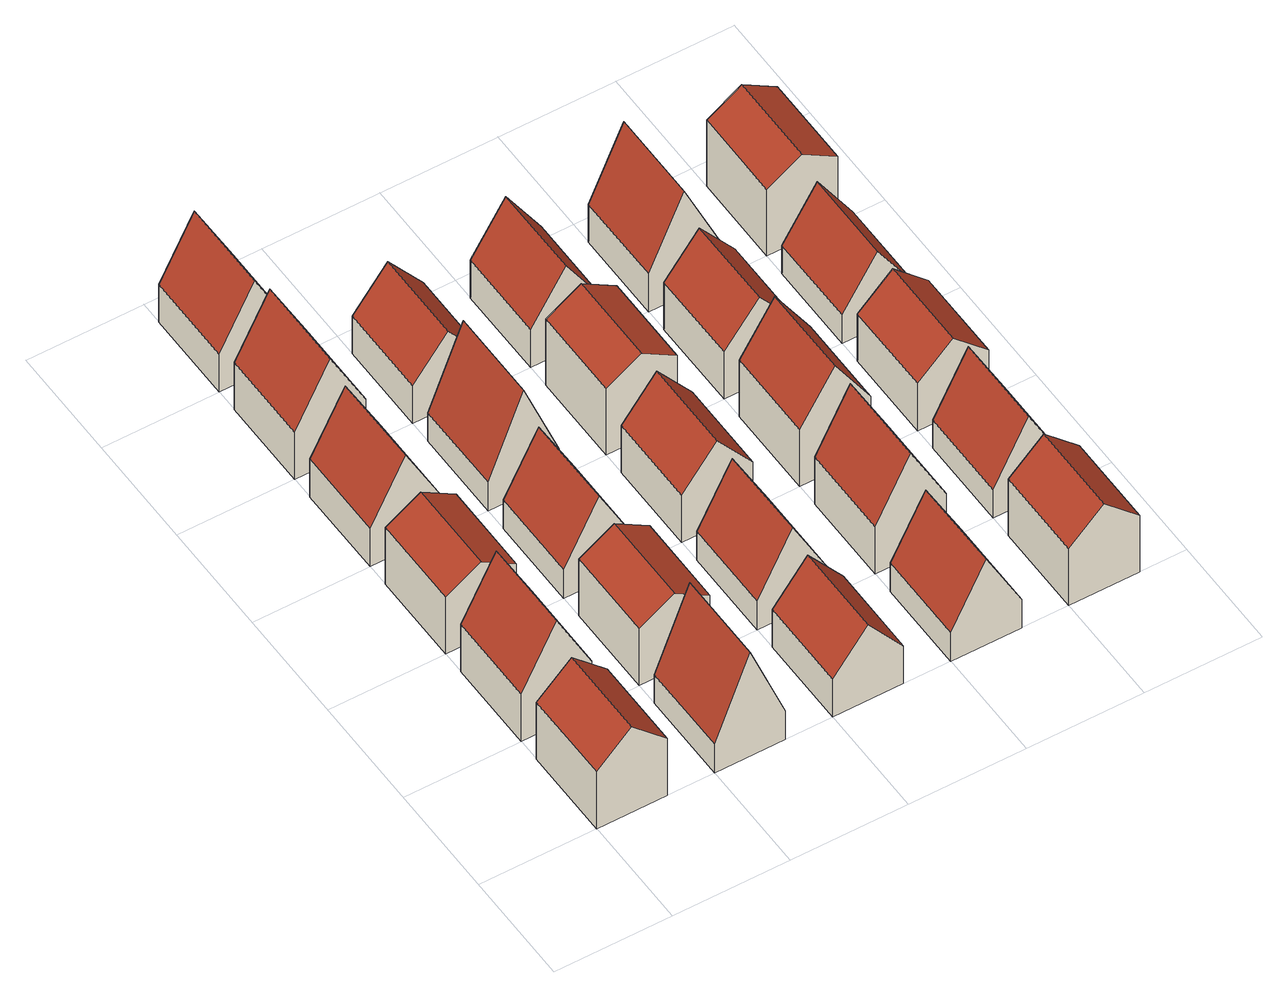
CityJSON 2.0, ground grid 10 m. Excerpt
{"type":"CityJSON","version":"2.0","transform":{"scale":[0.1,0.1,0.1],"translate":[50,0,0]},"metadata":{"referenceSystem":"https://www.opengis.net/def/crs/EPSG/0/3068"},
"CityObjects":{
"building1":{"type":"Building","attributes":{"description":"FZK/IAI test cases only","name":"Testcase-0-5_LoD2","dateOfConstruction":"1924-01-01","dateOfDemolition":"2063-01-01","measuredHeight":9,"class":"1180","roofType":"1030","storeysAboveGround":2,"storeysBelowGround":0,"storeyHeightsAboveGround":[3],"storeyHeightsBelowGround":[0]},"geometry":[{"type":"Solid","lod":"2","boundaries":[[[[0,1,2,3]],[[1,0,4,5,6]],[[3,2,7,8,9]],[[1,6,7,2]],[[3,9,4,0]],[[6,5,8,7]],[[9,8,5,4]]]],"semantics":{"surfaces":[{"type":"GroundSurface"},{"type":"WallSurface"},{"type":"RoofSurface"}],"values":[[0,1,1,1,1,2,2]]}}]},
"building2":{"type":"Building","attributes":{"description":"FZK/IAI test cases only","name":"Testcase-1-5_LoD2","dateOfConstruction":"1994-01-01","dateOfDemolition":"2072-01-01","measuredHeight":11,"class":"1030","roofType":"1030","storeysAboveGround":5,"storeysBelowGround":0,"storeyHeightsAboveGround":[2],"storeyHeightsBelowGround":[0]},"geometry":[{"type":"Solid","lod":"2","boundaries":[[[[10,11,12,13]],[[11,10,14,15,16]],[[13,12,17,18,19]],[[11,16,17,12]],[[13,19,14,10]],[[16,15,18,17]],[[19,18,15,14]]]],"semantics":{"surfaces":[{"type":"GroundSurface"},{"type":"WallSurface"},{"type":"RoofSurface"}],"values":[[0,1,1,1,1,2,2]]}}]},
"building3":{"type":"Building","attributes":{"description":"FZK/IAI test cases only","name":"Testcase-2-5_LoD2","dateOfConstruction":"1996-01-01","dateOfDemolition":"2029-01-01","measuredHeight":8,"class":"1070","roofType":"1030","storeysAboveGround":2,"storeysBelowGround":0,"storeyHeightsAboveGround":[3],"storeyHeightsBelowGround":[0]},"geometry":[{"type":"Solid","lod":"2","boundaries":[[[[20,21,22,23]],[[21,20,24,25,26]],[[23,22,27,28,29]],[[21,26,27,22]],[[23,29,24,20]],[[26,25,28,27]],[[29,28,25,24]]]],"semantics":{"surfaces":[{"type":"GroundSurface"},{"type":"WallSurface"},{"type":"RoofSurface"}],"values":[[0,1,1,1,1,2,2]]}}]},
"building4":{"type":"Building","attributes":{"description":"FZK/IAI test cases only","name":"Testcase-3-5_LoD2","dateOfConstruction":"1975-01-01","dateOfDemolition":"2080-01-01","measuredHeight":10,"class":"1080","roofType":"1030","storeysAboveGround":3,"storeysBelowGround":0,"storeyHeightsAboveGround":[3],"storeyHeightsBelowGround":[0]},"geometry":[{"type":"Solid","lod":"2","boundaries":[[[[30,31,32,33]],[[31,30,34,35,36]],[[33,32,37,38,39]],[[31,36,37,32]],[[33,39,34,30]],[[36,35,38,37]],[[39,38,35,34]]]],"semantics":{"surfaces":[{"type":"GroundSurface"},{"type":"WallSurface"},{"type":"RoofSurface"}],"values":[[0,1,1,1,1,2,2]]}}]},
"building5":{"type":"Building","attributes":{"description":"FZK/IAI test cases only","name":"Testcase-0-6_LoD2","dateOfConstruction":"1910-01-01","dateOfDemolition":"2028-01-01","measuredHeight":11,"class":"1100","roofType":"1030","storeysAboveGround":5,"storeysBelowGround":0,"storeyHeightsAboveGround":[2],"storeyHeightsBelowGround":[0]},"geometry":[{"type":"Solid","lod":"2","boundaries":[[[[40,41,42,43]],[[41,40,44,45,46]],[[43,42,47,48,49]],[[41,46,47,42]],[[43,49,44,40]],[[46,45,48,47]],[[49,48,45,44]]]],"semantics":{"surfaces":[{"type":"GroundSurface"},{"type":"WallSurface"},{"type":"RoofSurface"}],"values":[[0,1,1,1,1,2,2]]}}]},
"building6":{"type":"Building","attributes":{"description":"FZK/IAI test cases only","name":"Testcase-4-5_LoD2","dateOfConstruction":"1917-01-01","dateOfDemolition":"2033-01-01","measuredHeight":11,"class":"1000","roofType":"1030","storeysAboveGround":5,"storeysBelowGround":0,"storeyHeightsAboveGround":[2],"storeyHeightsBelowGround":[0]},"geometry":[{"type":"Solid","lod":"2","boundaries":[[[[50,51,52,53]],[[51,50,54,55,56]],[[53,52,57,58,59]],[[51,56,57,52]],[[53,59,54,50]],[[56,55,58,57]],[[59,58,55,54]]]],"semantics":{"surfaces":[{"type":"GroundSurface"},{"type":"WallSurface"},{"type":"RoofSurface"}],"values":[[0,1,1,1,1,2,2]]}}]},
"building7":{"type":"Building","attributes":{"description":"FZK/IAI test cases only","name":"Testcase-1-6_LoD2","dateOfConstruction":"1975-01-01","dateOfDemolition":"2068-01-01","measuredHeight":8,"class":"1080","roofType":"1030","storeysAboveGround":4,"storeysBelowGround":0,"storeyHeightsAboveGround":[2],"storeyHeightsBelowGround":[0]},"geometry":[{"type":"Solid","lod":"2","boundaries":[[[[60,61,62,63]],[[61,60,64,65,66]],[[63,62,67,68,69]],[[61,66,67,62]],[[63,69,64,60]],[[66,65,68,67]],[[69,68,65,64]]]],"semantics":{"surfaces":[{"type":"GroundSurface"},{"type":"WallSurface"},{"type":"RoofSurface"}],"values":[[0,1,1,1,1,2,2]]}}]},
"building8":{"type":"Building","attributes":{"description":"FZK/IAI test cases only","name":"Testcase-5-5_LoD2","dateOfConstruction":"1990-01-01","dateOfDemolition":"2029-01-01","measuredHeight":10,"class":"1010","roofType":"1030","storeysAboveGround":3,"storeysBelowGround":0,"storeyHeightsAboveGround":[3],"storeyHeightsBelowGround":[0]},"geometry":[{"type":"Solid","lod":"2","boundaries":[[[[70,71,72,73]],[[71,70,74,75,76]],[[73,72,77,78,79]],[[71,76,77,72]],[[73,79,74,70]],[[76,75,78,77]],[[79,78,75,74]]]],"semantics":{"surfaces":[{"type":"GroundSurface"},{"type":"WallSurface"},{"type":"RoofSurface"}],"values":[[0,1,1,1,1,2,2]]}}]},
"building9":{"type":"Building","attributes":{"description":"FZK/IAI test cases only","name":"Testcase-2-6_LoD2","dateOfConstruction":"1922-01-01","dateOfDemolition":"2099-01-01","measuredHeight":9,"class":"1090","roofType":"1030","storeysAboveGround":4,"storeysBelowGround":0,"storeyHeightsAboveGround":[2],"storeyHeightsBelowGround":[0]},"geometry":[{"type":"Solid","lod":"2","boundaries":[[[[80,81,82,83]],[[81,80,84,85,86]],[[83,82,87,88,89]],[[81,86,87,82]],[[83,89,84,80]],[[86,85,88,87]],[[89,88,85,84]]]],"semantics":{"surfaces":[{"type":"GroundSurface"},{"type":"WallSurface"},{"type":"RoofSurface"}],"values":[[0,1,1,1,1,2,2]]}}]},
"building10":{"type":"Building","attributes":{"description":"FZK/IAI test cases only","name":"Testcase-3-6_LoD2","dateOfConstruction":"1971-01-01","dateOfDemolition":"2021-01-01","measuredHeight":11,"class":"1110","roofType":"1030","storeysAboveGround":5,"storeysBelowGround":0,"storeyHeightsAboveGround":[2],"storeyHeightsBelowGround":[0]},"geometry":[{"type":"Solid","lod":"2","boundaries":[[[[90,91,92,93]],[[91,90,94,95,96]],[[93,92,97,98,99]],[[91,96,97,92]],[[93,99,94,90]],[[96,95,98,97]],[[99,98,95,94]]]],"semantics":{"surfaces":[{"type":"GroundSurface"},{"type":"WallSurface"},{"type":"RoofSurface"}],"values":[[0,1,1,1,1,2,2]]}}]},
"building11":{"type":"Building","attributes":{"description":"FZK/IAI test cases only","name":"Testcase-0-7_LoD2","dateOfConstruction":"1930-01-01","dateOfDemolition":"2096-01-01","measuredHeight":8,"class":"1070","roofType":"1030","storeysAboveGround":4,"storeysBelowGround":0,"storeyHeightsAboveGround":[2],"storeyHeightsBelowGround":[0]},"geometry":[{"type":"Solid","lod":"2","boundaries":[[[[100,101,102,103]],[[101,100,104,105,106]],[[103,102,107,108,109]],[[101,106,107,102]],[[103,109,104,100]],[[106,105,108,107]],[[109,108,105,104]]]],"semantics":{"surfaces":[{"type":"GroundSurface"},{"type":"WallSurface"},{"type":"RoofSurface"}],"values":[[0,1,1,1,1,2,2]]}}]},
"building12":{"type":"Building","attributes":{"description":"FZK/IAI test cases only","name":"Testcase-4-6_LoD2","dateOfConstruction":"1985-01-01","dateOfDemolition":"2060-01-01","measuredHeight":8,"class":"1120","roofType":"1030","storeysAboveGround":2,"storeysBelowGround":0,"storeyHeightsAboveGround":[3],"storeyHeightsBelowGround":[0]},"geometry":[{"type":"Solid","lod":"2","boundaries":[[[[110,111,112,113]],[[111,110,114,115,116]],[[113,112,117,118,119]],[[111,116,117,112]],[[113,119,114,110]],[[116,115,118,117]],[[119,118,115,114]]]],"semantics":{"surfaces":[{"type":"GroundSurface"},{"type":"WallSurface"},{"type":"RoofSurface"}],"values":[[0,1,1,1,1,2,2]]}}]},
"building13":{"type":"Building","attributes":{"description":"FZK/IAI test cases only","name":"Testcase-1-7_LoD2","dateOfConstruction":"1933-01-01","dateOfDemolition":"2030-01-01","measuredHeight":9,"class":"1020","roofType":"1030","storeysAboveGround":2,"storeysBelowGround":0,"storeyHeightsAboveGround":[3],"storeyHeightsBelowGround":[0]},"geometry":[{"type":"Solid","lod":"2","boundaries":[[[[120,121,122,123]],[[121,120,124,125,126]],[[123,122,127,128,129]],[[121,126,127,122]],[[123,129,124,120]],[[126,125,128,127]],[[129,128,125,124]]]],"semantics":{"surfaces":[{"type":"GroundSurface"},{"type":"WallSurface"},{"type":"RoofSurface"}],"values":[[0,1,1,1,1,2,2]]}}]},
"building14":{"type":"Building","attributes":{"description":"FZK/IAI test cases only","name":"Testcase-2-7_LoD2","dateOfConstruction":"1954-01-01","dateOfDemolition":"2053-01-01","measuredHeight":9,"class":"1170","roofType":"1030","storeysAboveGround":2,"storeysBelowGround":0,"storeyHeightsAboveGround":[3],"storeyHeightsBelowGround":[0]},"geometry":[{"type":"Solid","lod":"2","boundaries":[[[[130,131,132,133]],[[131,130,134,135,136]],[[133,132,137,138,139]],[[131,136,137,132]],[[133,139,134,130]],[[136,135,138,137]],[[139,138,135,134]]]],"semantics":{"surfaces":[{"type":"GroundSurface"},{"type":"WallSurface"},{"type":"RoofSurface"}],"values":[[0,1,1,1,1,2,2]]}}]},
"building15":{"type":"Building","attributes":{"description":"FZK/IAI test cases only","name":"Testcase-3-7_LoD2","dateOfConstruction":"1970-01-01","dateOfDemolition":"2053-01-01","measuredHeight":9,"class":"1140","roofType":"1030","storeysAboveGround":4,"storeysBelowGround":0,"storeyHeightsAboveGround":[2],"storeyHeightsBelowGround":[0]},"geometry":[{"type":"Solid","lod":"2","boundaries":[[[[140,141,142,143]],[[141,140,144,145,146]],[[143,142,147,148,149]],[[141,146,147,142]],[[143,149,144,140]],[[146,145,148,147]],[[149,148,145,144]]]],"semantics":{"surfaces":[{"type":"GroundSurface"},{"type":"WallSurface"},{"type":"RoofSurface"}],"values":[[0,1,1,1,1,2,2]]}}]},
"building16":{"type":"Building","attributes":{"description":"FZK/IAI test cases only","name":"Testcase-0-8_LoD2","dateOfConstruction":"1965-01-01","dateOfDemolition":"2053-01-01","measuredHeight":9,"class":"1030","roofType":"1030","storeysAboveGround":2,"storeysBelowGround":0,"storeyHeightsAboveGround":[3],"storeyHeightsBelowGround":[0]},"geometry":[{"type":"Solid","lod":"2","boundaries":[[[[150,151,152,153]],[[151,150,154,155,156]],[[153,152,157,158,159]],[[151,156,157,152]],[[153,159,154,150]],[[156,155,158,157]],[[159,158,155,154]]]],"semantics":{"surfaces":[{"type":"GroundSurface"},{"type":"WallSurface"},{"type":"RoofSurface"}],"values":[[0,1,1,1,1,2,2]]}}]},
"building17":{"type":"Building","attributes":{"description":"FZK/IAI test cases only","name":"Testcase-4-7_LoD2","dateOfConstruction":"1922-01-01","dateOfDemolition":"2056-01-01","measuredHeight":9,"class":"1140","roofType":"1030","storeysAboveGround":2,"storeysBelowGround":0,"storeyHeightsAboveGround":[3],"storeyHeightsBelowGround":[0]},"geometry":[{"type":"Solid","lod":"2","boundaries":[[[[160,161,162,163]],[[161,160,164,165,166]],[[163,162,167,168,169]],[[161,166,167,162]],[[163,169,164,160]],[[166,165,168,167]],[[169,168,165,164]]]],"semantics":{"surfaces":[{"type":"GroundSurface"},{"type":"WallSurface"},{"type":"RoofSurface"}],"values":[[0,1,1,1,1,2,2]]}}]},
"building18":{"type":"Building","attributes":{"description":"FZK/IAI test cases only","name":"Testcase-1-8_LoD2","dateOfConstruction":"1908-01-01","dateOfDemolition":"2035-01-01","measuredHeight":11,"class":"1150","roofType":"1030","storeysAboveGround":5,"storeysBelowGround":0,"storeyHeightsAboveGround":[2],"storeyHeightsBelowGround":[0]},"geometry":[{"type":"Solid","lod":"2","boundaries":[[[[170,171,172,173]],[[171,170,174,175,176]],[[173,172,177,178,179]],[[171,176,177,172]],[[173,179,174,170]],[[176,175,178,177]],[[179,178,175,174]]]],"semantics":{"surfaces":[{"type":"GroundSurface"},{"type":"WallSurface"},{"type":"RoofSurface"}],"values":[[0,1,1,1,1,2,2]]}}]},
"building19":{"type":"Building","attributes":{"description":"FZK/IAI test cases only","name":"Testcase-2-8_LoD2","dateOfConstruction":"1934-01-01","dateOfDemolition":"2060-01-01","measuredHeight":11,"class":"1180","roofType":"1030","storeysAboveGround":3,"storeysBelowGround":0,"storeyHeightsAboveGround":[3],"storeyHeightsBelowGround":[0]},"geometry":[{"type":"Solid","lod":"2","boundaries":[[[[180,181,182,183]],[[181,180,184,185,186]],[[183,182,187,188,189]],[[181,186,187,182]],[[183,189,184,180]],[[186,185,188,187]],[[189,188,185,184]]]],"semantics":{"surfaces":[{"type":"GroundSurface"},{"type":"WallSurface"},{"type":"RoofSurface"}],"values":[[0,1,1,1,1,2,2]]}}]},
"building20":{"type":"Building","attributes":{"description":"FZK/IAI test cases only","name":"Testcase-3-8_LoD2","dateOfConstruction":"1912-01-01","dateOfDemolition":"2072-01-01","measuredHeight":9,"class":"1170","roofType":"1030","storeysAboveGround":4,"storeysBelowGround":0,"storeyHeightsAboveGround":[2],"storeyHeightsBelowGround":[0]},"geometry":[{"type":"Solid","lod":"2","boundaries":[[[[190,191,192,193]],[[191,190,194,195,196]],[[193,192,197,198,199]],[[191,196,197,192]],[[193,199,194,190]],[[196,195,198,197]],[[199,198,195,194]]]],"semantics":{"surfaces":[{"type":"GroundSurface"},{"type":"WallSurface"},{"type":"RoofSurface"}],"values":[[0,1,1,1,1,2,2]]}}]},
"building21":{"type":"Building","attributes":{"description":"FZK/IAI test cases only","name":"Testcase-0-9_LoD2","dateOfConstruction":"1919-01-01","dateOfDemolition":"2067-01-01","measuredHeight":9,"class":"1040","roofType":"1030","storeysAboveGround":4,"storeysBelowGround":0,"storeyHeightsAboveGround":[2],"storeyHeightsBelowGround":[0]},"geometry":[{"type":"Solid","lod":"2","boundaries":[[[[200,201,202,203]],[[201,200,204,205,206]],[[203,202,207,208,209]],[[201,206,207,202]],[[203,209,204,200]],[[206,205,208,207]],[[209,208,205,204]]]],"semantics":{"surfaces":[{"type":"GroundSurface"},{"type":"WallSurface"},{"type":"RoofSurface"}],"values":[[0,1,1,1,1,2,2]]}}]},
"building22":{"type":"Building","attributes":{"description":"FZK/IAI test cases only","name":"Testcase-4-8_LoD2","dateOfConstruction":"1986-01-01","dateOfDemolition":"2067-01-01","measuredHeight":11,"class":"1070","roofType":"1030","storeysAboveGround":3,"storeysBelowGround":0,"storeyHeightsAboveGround":[3],"storeyHeightsBelowGround":[0]},"geometry":[{"type":"Solid","lod":"2","boundaries":[[[[210,211,212,213]],[[211,210,214,215,216]],[[213,212,217,218,219]],[[211,216,217,212]],[[213,219,214,210]],[[216,215,218,217]],[[219,218,215,214]]]],"semantics":{"surfaces":[{"type":"GroundSurface"},{"type":"WallSurface"},{"type":"RoofSurface"}],"values":[[0,1,1,1,1,2,2]]}}]},
"building23":{"type":"Building","attributes":{"description":"FZK/IAI test cases only","name":"Testcase-1-9_LoD2","dateOfConstruction":"1993-01-01","dateOfDemolition":"2062-01-01","measuredHeight":9,"class":"1130","roofType":"1030","storeysAboveGround":2,"storeysBelowGround":0,"storeyHeightsAboveGround":[3],"storeyHeightsBelowGround":[0]},"geometry":[{"type":"Solid","lod":"2","boundaries":[[[[220,221,222,223]],[[221,220,224,225,226]],[[223,222,227,228,229]],[[221,226,227,222]],[[223,229,224,220]],[[226,225,228,227]],[[229,228,225,224]]]],"semantics":{"surfaces":[{"type":"GroundSurface"},{"type":"WallSurface"},{"type":"RoofSurface"}],"values":[[0,1,1,1,1,2,2]]}}]},
"building24":{"type":"Building","attributes":{"description":"FZK/IAI test cases only","name":"Testcase-2-9_LoD2","dateOfConstruction":"1981-01-01","dateOfDemolition":"2063-01-01","measuredHeight":8,"class":"1100","roofType":"1030","storeysAboveGround":2,"storeysBelowGround":0,"storeyHeightsAboveGround":[3],"storeyHeightsBelowGround":[0]},"geometry":[{"type":"Solid","lod":"2","boundaries":[[[[230,231,232,233]],[[231,230,234,235,236]],[[233,232,237,238,239]],[[231,236,237,232]],[[233,239,234,230]],[[236,235,238,237]],[[239,238,235,234]]]],"semantics":{"surfaces":[{"type":"GroundSurface"},{"type":"WallSurface"},{"type":"RoofSurface"}],"values":[[0,1,1,1,1,2,2]]}}]},
"building25":{"type":"Building","attributes":{"description":"FZK/IAI test cases only","name":"Testcase-3-9_LoD2","dateOfConstruction":"1996-01-01","dateOfDemolition":"2063-01-01","measuredHeight":8,"class":"1080","roofType":"1030","storeysAboveGround":2,"storeysBelowGround":0,"storeyHeightsAboveGround":[3],"storeyHeightsBelowGround":[0]},"geometry":[{"type":"Solid","lod":"2","boundaries":[[[[240,241,242,243]],[[241,240,244,245,246]],[[243,242,247,248,249]],[[241,246,247,242]],[[243,249,244,240]],[[246,245,248,247]],[[249,248,245,244]]]],"semantics":{"surfaces":[{"type":"GroundSurface"},{"type":"WallSurface"},{"type":"RoofSurface"}],"values":[[0,1,1,1,1,2,2]]}}]},
"building26":{"type":"Building","attributes":{"description":"FZK/IAI test cases only","name":"Testcase-4-9_LoD2","dateOfConstruction":"1926-01-01","dateOfDemolition":"2034-01-01","measuredHeight":9,"class":"1050","roofType":"1030","storeysAboveGround":4,"storeysBelowGround":0,"storeyHeightsAboveGround":[2],"storeyHeightsBelowGround":[0]},"geometry":[{"type":"Solid","lod":"2","boundaries":[[[[250,251,252,253]],[[251,250,254,255,256]],[[253,252,257,258,259]],[[251,256,257,252]],[[253,259,254,250]],[[256,255,258,257]],[[259,258,255,254]]]],"semantics":{"surfaces":[{"type":"GroundSurface"},{"type":"WallSurface"},{"type":"RoofSurface"}],"values":[[0,1,1,1,1,2,2]]}}]}
},
"vertices":[
[60,0,0],[0,0,0],[0,80,0],[60,80,0],[60,0,60],[30,0,90],[0,0,60],[0,80,60],[30,80,90],[60,80,60],
[60,100,0],[0,100,0],[0,180,0],[60,180,0],[60,100,50],[30,100,110],[0,100,50],[0,180,50],[30,180,110],[60,180,50],
[60,200,0],[0,200,0],[0,280,0],[60,280,0],[60,200,60],[30,200,80],[0,200,60],[0,280,60],[30,280,80],[60,280,60],
[60,300,0],[0,300,0],[0,380,0],[60,380,0],[60,300,40],[30,300,100],[0,300,40],[0,380,40],[30,380,100],[60,380,40],
[160,0,0],[100,0,0],[100,80,0],[160,80,0],[160,0,30],[130,0,110],[100,0,30],[100,80,30],[130,80,110],[160,80,30],
[60,400,0],[0,400,0],[0,480,0],[60,480,0],[60,400,50],[30,400,110],[0,400,50],[0,480,50],[30,480,110],[60,480,50],
[160,100,0],[100,100,0],[100,180,0],[160,180,0],[160,100,60],[130,100,80],[100,100,60],[100,180,60],[130,180,80],[160,180,60],
[60,500,0],[0,500,0],[0,580,0],[60,580,0],[60,500,40],[30,500,100],[0,500,40],[0,580,40],[30,580,100],[60,580,40],
[160,200,0],[100,200,0],[100,280,0],[160,280,0],[160,200,30],[130,200,90],[100,200,30],[100,280,30],[130,280,90],[160,280,30],
[160,300,0],[100,300,0],[100,380,0],[160,380,0],[160,300,30],[130,300,110],[100,300,30],[100,380,30],[130,380,110],[160,380,30],
[260,0,0],[200,0,0],[200,80,0],[260,80,0],[260,0,40],[230,0,80],[200,0,40],[200,80,40],[230,80,80],[260,80,40],
[160,400,0],[100,400,0],[100,480,0],[160,480,0],[160,400,40],[130,400,80],[100,400,40],[100,480,40],[130,480,80],[160,480,40],
[260,100,0],[200,100,0],[200,180,0],[260,180,0],[260,100,30],[230,100,90],[200,100,30],[200,180,30],[230,180,90],[260,180,30],
[260,200,0],[200,200,0],[200,280,0],[260,280,0],[260,200,50],[230,200,90],[200,200,50],[200,280,50],[230,280,90],[260,280,50],
[260,300,0],[200,300,0],[200,380,0],[260,380,0],[260,300,70],[230,300,90],[200,300,70],[200,380,70],[230,380,90],[260,380,70],
[360,0,0],[300,0,0],[300,80,0],[360,80,0],[360,0,30],[330,0,90],[300,0,30],[300,80,30],[330,80,90],[360,80,30],
[260,400,0],[200,400,0],[200,480,0],[260,480,0],[260,400,40],[230,400,90],[200,400,40],[200,480,40],[230,480,90],[260,480,40],
[360,100,0],[300,100,0],[300,180,0],[360,180,0],[360,100,50],[330,100,110],[300,100,50],[300,180,50],[330,180,110],[360,180,50],
[360,200,0],[300,200,0],[300,280,0],[360,280,0],[360,200,60],[330,200,110],[300,200,60],[300,280,60],[330,280,110],[360,280,60],
[360,300,0],[300,300,0],[300,380,0],[360,380,0],[360,300,50],[330,300,90],[300,300,50],[300,380,50],[330,380,90],[360,380,50],
[460,0,0],[400,0,0],[400,80,0],[460,80,0],[460,0,60],[430,0,90],[400,0,60],[400,80,60],[430,80,90],[460,80,60],
[360,400,0],[300,400,0],[300,480,0],[360,480,0],[360,400,40],[330,400,110],[300,400,40],[300,480,40],[330,480,110],[360,480,40],
[460,100,0],[400,100,0],[400,180,0],[460,180,0],[460,100,30],[430,100,90],[400,100,30],[400,180,30],[430,180,90],[460,180,30],
[460,200,0],[400,200,0],[400,280,0],[460,280,0],[460,200,50],[430,200,80],[400,200,50],[400,280,50],[430,280,80],[460,280,50],
[460,300,0],[400,300,0],[400,380,0],[460,380,0],[460,300,30],[430,300,80],[400,300,30],[400,380,30],[430,380,80],[460,380,30],
[460,400,0],[400,400,0],[400,480,0],[460,480,0],[460,400,70],[430,400,90],[400,400,70],[400,480,70],[430,480,90],[460,480,70]
]}
